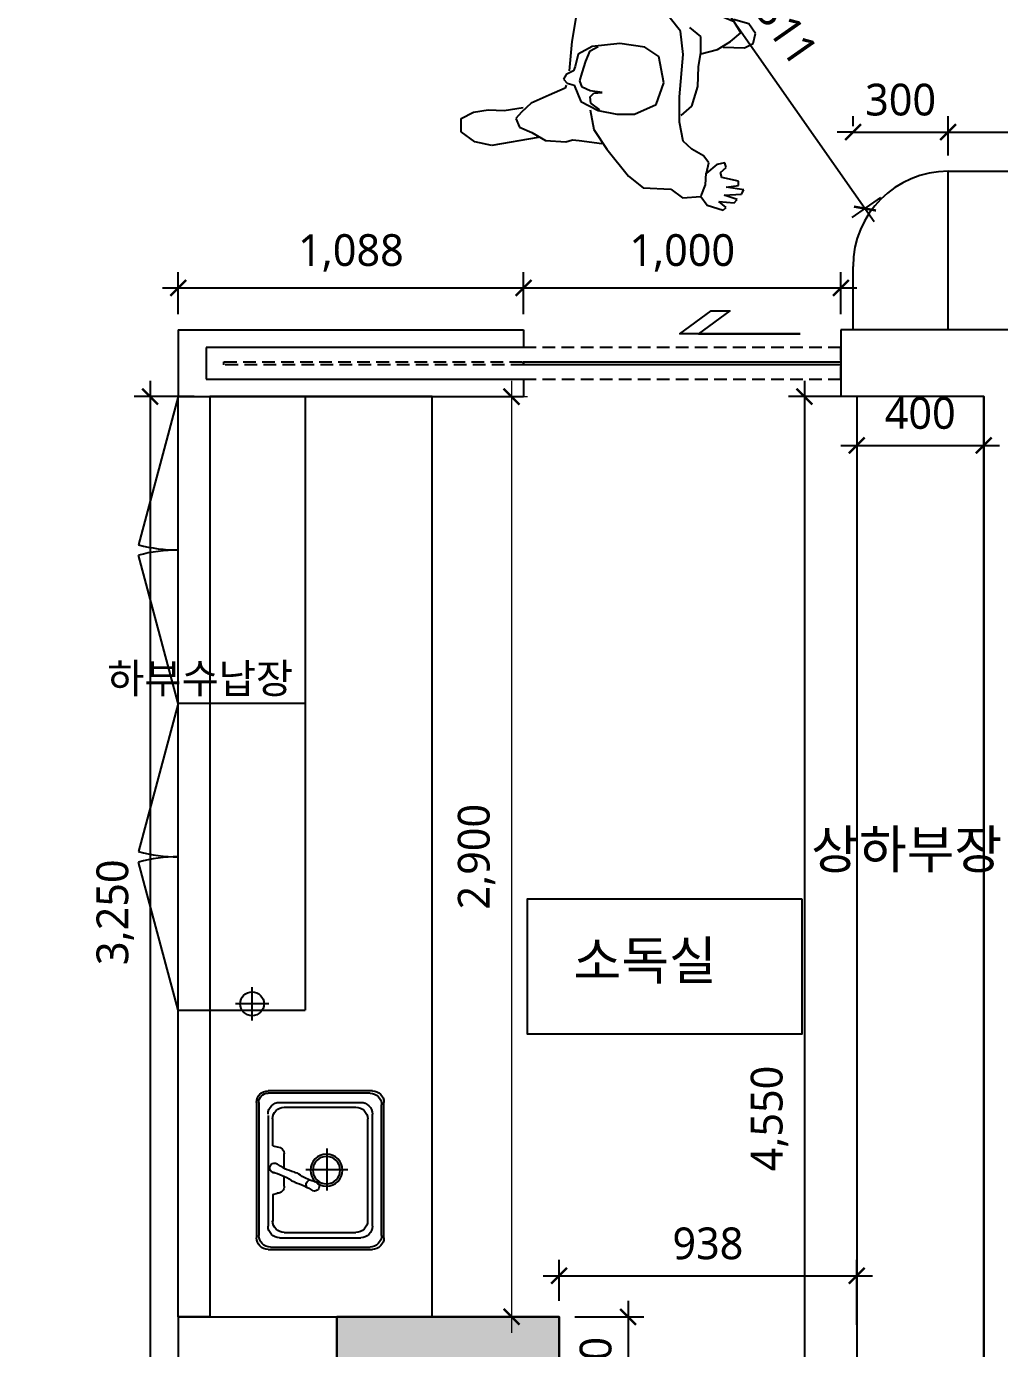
# Model space of a CAD drawing. Header units: metres. Extents: x 11578468 to 47831421, y -58341524 to -14256839.
# Drawn here: x 23877449 to 23880516, y -29111002 to -29106836 of the extents above; entities that cross this region are included whole.
import ezdxf
from ezdxf.enums import TextEntityAlignment as Align

# ---------------------------------------------------------------- set-up
doc = ezdxf.new("R2010")
doc.units = ezdxf.units.M
doc.header["$LTSCALE"] = 50
doc.header["$MEASUREMENT"] = 0
doc.linetypes.add('DH-HID2', pattern=[1.2, 0.8, -0.4])
doc.layers.get('0').update_dxf_attribs({"linetype": 'CONTINUOUS'})
doc.layers.get('DEFPOINTS').update_dxf_attribs({"linetype": 'CONTINUOUS'})
for name, color, linetype in [('0-ELC TEXT', 7, 'CONTINUOUS'), ('04_FUR', 6, 'CONTINUOUS'), ('3.기호.계단선', 30, 'CONTINUOUS'), ('CO-DOOR', 8, 'CONTINUOUS'), ('CO-FURB-DN', 9, 'CONTINUOUS'), ('S-DIM', 7, 'CONTINUOUS'), ('TEX', 7, 'CONTINUOUS'), ('wall', 3, 'CONTINUOUS'), ('家具外线', 7, 'CONTINUOUS'), ('가구', 6, 'CONTINUOUS')]:
    doc.layers.add(name, color=color, linetype=linetype)
for name, color, linetype, lineweight in [('DIM', 7, 'CONTINUOUS', 15), ('ha', 8, 'CONTINUOUS', 5), ('wall2', 3, 'CONTINUOUS', 25)]:
    doc.layers.add(name, color=color, linetype=linetype, lineweight=lineweight)
doc.styles.add('HY 울릉도 L', font='malgun.ttf')
doc.styles.add('JT1', font='malgun.ttf')
doc.styles.add('맑은 고딕', font='malgun.ttf')
doc.dimstyles.new('사본 50', dxfattribs={"dimscale": 50, "dimtxt": 2, "dimasz": 1, "dimexe": 1, "dimexo": 1, "dimgap": 1, "dimtad": 1, "dimdec": 0, "dimrnd": 0.05, "dimdsep": 46, "dimlunit": 6, "dimtxsty": 'HY 울릉도 L', "dimblk": 'ARCHTICK', "dimcen": 2.5, "dimdle": 1, "dimclrd": 133, "dimclre": 133, "dimclrt": 30, "dimadec": 0, "dimazin": 0, "dimtfac": 1, "dimtdec": 0, "dimtix": 1, "dimtmove": 2, "dimatfit": 3, "dimldrblk": 'ARCHTICK', "dimfxl": 1, "dimlwd": -1, "dimlwe": -1, "dimarcsym": 0})

# ---------------------------------------------------------------- blocks, each defined once
blk = doc.blocks.new('sdagdgds')
at = {"layer": 'ha', "transparency": 33554687}
h = blk.add_hatch(color=256, dxfattribs=at)
h.dxf.hatch_style = 1
h.paths.add_polyline_path([(23725502, -29128457), (23728302, -29128457), (23728302, -29132607), (23728502, -29132607), (23728502, -29128257), (23728302, -29128257), (23725302, -29128257), (23725302, -29132557), (23725502, -29132557)])
h.paths.add_polyline_path([(23728502, -29133657), (23728302, -29133657), (23728302, -29133757), (23725502, -29133757), (23725502, -29133657), (23725302, -29133657), (23725302, -29133757), (23724848.0976572, -29133757), (23724752, -29133757), (23724752, -29136507), (23725152, -29136507), (23725152, -29137657), (23725352, -29137657), (23725352, -29137507), (23727752, -29137507), (23727952, -29137507), (23727952, -29137307), (23725352, -29137307), (23725352, -29136507), (23727052, -29136507), (23727052, -29136707), (23727252, -29136707), (23727252, -29136507), (23727252, -29135757), (23727252, -29135707), (23727052, -29135707), (23727052, -29135757), (23727052, -29136307), (23725352, -29136307), (23724952, -29136307), (23724952, -29133957), (23727052, -29133957), (23727052, -29134507), (23727252, -29134507), (23727252, -29133957), (23728502, -29133957)])
h.paths.add_polyline_path([(23727952, -29138607), (23727752, -29138607), (23727752, -29139637), (23725352, -29139637), (23725352, -29139457), (23725152, -29139457), (23725152, -29140057), (23725352, -29140057), (23725352, -29139837), (23727752, -29139837), (23727752, -29139907), (23727952, -29139907), (23727952, -29139837)])
h.paths.add_polyline_path([(23727952, -29141007), (23727752, -29141007), (23727752, -29142007), (23725352, -29142007), (23725352, -29141857), (23725152, -29141857), (23725152, -29144557), (23725652, -29144557), (23725652, -29144657), (23729552, -29144657), (23729552, -29144457), (23725852, -29144457), (23725852, -29144357), (23725352, -29144357), (23725352, -29142207), (23727952, -29142207)])
h.paths.add_polyline_path([(23731552, -29144307), (23730852, -29144307), (23730852, -29144457), (23730732, -29144457), (23730732, -29144657), (23732052, -29144657), (23732052, -29144457), (23731552, -29144457)])
h.paths.add_polyline_path([(23739502, -29144457), (23736702, -29144457), (23736702, -29144307), (23736002, -29144307), (23736002, -29144457), (23733202, -29144457), (23733202, -29144657), (23739502, -29144657)])
h.paths.add_polyline_path([(23745902, -29143307), (23745702, -29143307), (23745702, -29144457), (23744702, -29144457), (23744702, -29144307), (23744002, -29144307), (23744002, -29144457), (23743102, -29144457), (23743102, -29144657), (23745902, -29144657)])
h.paths.add_polyline_path([(23745902, -29133157), (23745702, -29133157), (23745702, -29139657), (23745902, -29139657)])
h.paths.add_polyline_path([(23745902, -29140857), (23745702, -29140857), (23745702, -29142157), (23745902, -29142157)])
h.paths.add_polyline_path([(23744602, -29136307), (23743902, -29136307), (23743902, -29136657), (23744602, -29136657)])
h.paths.add_polyline_path([(23736702, -29136307), (23736002, -29136307), (23736002, -29136657), (23736702, -29136657)])
h.paths.add_polyline_path([(23731602, -29136307), (23730902, -29136307), (23730902, -29136657), (23731602, -29136657)])
h.paths.add_polyline_path([(23745902, -29130707), (23745702, -29130707), (23745702, -29131957), (23745902, -29131957)])
h.paths.add_polyline_path([(23745902, -29128257), (23743802, -29128257), (23743802, -29128457), (23743802, -29128707), (23744502, -29128707), (23744502, -29128457), (23745702, -29128457), (23745702, -29129607), (23745902, -29129607)])
h.paths.add_polyline_path([(23731602, -29128457), (23731602, -29128257), (23730902, -29128257), (23730902, -29130107), (23731102, -29130107), (23731102, -29128707), (23731602, -29128707)])
h.paths.add_polyline_path([(23736702, -29128257), (23736002, -29128257), (23736002, -29128457), (23736002, -29128707), (23736702, -29128707), (23736702, -29128457)])
at = {"layer": 'wall'}
for p, q in [((23736702, -29136307), (23736002, -29136307)), ((23736002, -29136307), (23736002, -29136657)), ((23736702, -29136657), (23736702, -29136307))]:
    blk.add_line(p, q, dxfattribs=at)
blk = doc.blocks.new('MK-RC-0052')
at = {"layer": '家具外线', "color": 251, "true_color": 0x636466}
for p, q in [((73834.4, 10616.5), (73825.7, 10605.7)), ((73880.1, 10612.2), (73834.4, 10616.5)), ((73867, 10638.3), (73858.3, 10629.6)), ((73858.3, 10629.6), (73880.1, 10612.2)), ((73914.8, 10623.1), (73867, 10638.3)), ((73934.4, 10597), (73914.8, 10623.1)), ((73812.7, 10590.5), (73806.2, 10577.5)), ((73806.2, 10577.5), (73858.3, 10568.8)), ((73864.8, 10592.7), (73812.7, 10590.5)), ((73825.7, 10605.7), (73864.8, 10592.7)), ((73921.4, 10562.2), (73934.4, 10594.8)), ((73988.7, 10601.3), (73934.4, 10597)), ((74023.5, 10575.3), (73988.7, 10601.3)), ((74106.1, 10570.9), (74023.5, 10575.3)), ((73858.3, 10568.8), (73821.4, 10564.4)), ((73821.4, 10564.4), (73821.4, 10551.4)), ((73821.4, 10551.4), (73871.4, 10540.5)), ((73871.4, 10540.5), (73875.7, 10525.3)), ((73919.2, 10527.5), (73921.4, 10562.2)), ((74149.6, 10536.2), (74106.1, 10570.9)), ((74214.8, 10455.8), (74149.6, 10536.2)), ((73875.7, 10525.3), (73858.3, 10510.1)), ((73858.3, 10510.1), (73862.7, 10497.1)), ((73862.7, 10497.1), (73886.6, 10501.4)), ((73886.6, 10501.4), (73917, 10527.5)), ((73917, 10527.5), (73910.5, 10497.1)), ((73910.5, 10497.1), (73925.7, 10475.4)), ((73925.7, 10475.4), (73960.5, 10455.8)), ((73960.5, 10455.8), (73986.6, 10431.9)), ((74253.9, 10397.2), (74214.8, 10455.8)), ((73986.6, 10431.9), (73997.4, 10375.5)), ((74297.4, 10429.8), (74230, 10438.5)), ((74317, 10427.6), (74297.4, 10429.8)), ((74336.5, 10434.1), (74317, 10427.6)), ((74397.4, 10429.8), (74336.5, 10434.1)), ((74438.7, 10405.9), (74397.4, 10429.8)), ((74419.1, 10421.1), (74558.2, 10445)), ((74558.2, 10445), (74608.2, 10434.1)), ((74608.2, 10434.1), (74649.5, 10403.7)), ((74264.8, 10338.6), (74253.9, 10397.2)), ((74475.6, 10390.7), (74438.7, 10405.9)), ((74486.5, 10364.6), (74475.6, 10390.7)), ((74649.5, 10403.7), (74649.5, 10364.6)), ((73993.1, 10355.9), (73960.5, 10327.7)), ((73997.4, 10375.5), (73997.4, 10299.5)), ((74132.2, 10351.6), (74067.7, 10322.5)), ((74184.4, 10351.6), (74132.2, 10351.6)), ((74240.9, 10340.7), (74184.4, 10351.6)), ((74235.3, 10338.7), (74262.6, 10319)), ((74292.3, 10313.2), (74240.9, 10340.7)), ((74440.9, 10319), (74469.1, 10345.1)), ((74521.3, 10340.7), (74464.8, 10332)), ((74469.1, 10345.1), (74486.5, 10364.6)), ((74569.1, 10338.6), (74521.3, 10340.7)), ((74612.6, 10345.1), (74569.1, 10338.6)), ((74649.5, 10364.6), (74612.6, 10345.1)), ((73960.5, 10327.7), (73943.1, 10269.1)), ((73997.4, 10299.5), (73986.6, 10173.5)), ((74067.7, 10322.5), (74044.4, 10258.1)), ((74264.8, 10299.5), (74253.9, 10288.6)), ((74262.6, 10319), (74264.8, 10299.5)), ((74312.6, 10265.3), (74292.3, 10313.2)), ((74386.5, 10295.1), (74440.9, 10319)), ((73943.1, 10269.1), (73940.9, 10210.4)), ((74253.9, 10288.6), (74228.6, 10286.5)), ((74228.6, 10286.5), (74264.8, 10282.1)), ((74264.8, 10282.1), (74288.7, 10271.2)), ((74288.7, 10271.2), (74295.2, 10251.7)), ((74332.9, 10258.9), (74312.6, 10265.3)), ((74343.8, 10247.3), (74332.9, 10258.9)), ((74336.4, 10264.9), (74338.7, 10273.4)), ((74338.7, 10273.4), (74386.5, 10295.1)), ((74044.4, 10258.1), (74059.8, 10179.4)), ((74288.7, 10227.8), (74277.8, 10193)), ((74295.2, 10251.7), (74288.7, 10227.8)), ((74308.9, 10208.9), (74314, 10222.6)), ((74314, 10222.6), (74335.8, 10232.8)), ((74319.1, 10134.4), (74326.8, 10222.5)), ((74335.8, 10232.8), (74343.8, 10247.3)), ((73940.9, 10210.4), (73934.4, 10167)), ((74277.8, 10193), (74264.8, 10162.6)), ((74300.2, 10172), (74308.9, 10208.9)), ((73777.9, 10140.9), (73771.4, 10110.5)), ((73804, 10153.9), (73777.9, 10140.9)), ((73867, 10151.8), (73804, 10153.9)), ((73884.4, 10158.3), (73845.3, 10134.4)), ((73934.4, 10171.3), (73884.4, 10158.3)), ((73934.4, 10167), (73934.4, 10119.2)), ((73986.6, 10173.5), (73995.3, 10104)), ((74059.8, 10179.4), (74101.1, 10151.1)), ((74101.1, 10151.1), (74175.7, 10140.9)), ((74175.7, 10140.9), (74258.3, 10149.6)), ((74264.8, 10162.6), (74240.9, 10149.6)), ((74258.3, 10149.6), (74300.2, 10172)), ((73771.4, 10110.5), (73790.9, 10082.3)), ((73845.3, 10134.4), (73814.8, 10108.3)), ((73814.8, 10108.3), (73834.4, 10075.8)), ((73934.4, 10119.2), (73967, 10093.1)), ((73995.3, 10104), (74060.5, 10021.5)), ((74306.1, 10058.4), (74319.1, 10134.4)), ((73790.9, 10082.3), (73836.6, 10069.2)), ((73834.4, 10075.8), (73882.2, 10056.2)), ((73882.2, 10056.2), (73958.3, 10051.9)), ((73958.3, 10051.9), (74043.1, 10038.8)), ((74306.1, 9997.6), (74306.1, 10058.4)), ((74495.2, 10041), (74440.9, 10021.5)), ((74480, 10004.1), (74506.1, 10025.8)), ((74506.1, 10025.8), (74495.2, 10041)), ((74060.5, 10021.5), (74156.1, 9943.3)), ((74306.1, 9999.7), (74297.4, 9962.8)), ((74380, 9986.7), (74306.1, 9997.6)), ((74403.9, 9984.5), (74380, 9986.7)), ((74440.9, 10021.5), (74403.9, 9984.5)), ((74467, 9991.1), (74480, 10004.1)), ((74562.6, 9980.2), (74467, 9991.1)), ((74138.7, 9947.6), (74153.9, 9899.8)), ((74156.1, 9943.3), (74138.7, 9947.6)), ((74297.4, 9962.8), (74251.8, 9934.6)), ((74401.7, 9941.1), (74403.9, 9978)), ((74532.2, 9960.7), (74562.6, 9967.2)), ((74560.4, 9954.1), (74532.2, 9960.7)), ((74556.1, 9936.8), (74560.4, 9954.1)), ((74562.6, 9967.2), (74562.6, 9980.2)), ((74217, 9882.5), (74314.8, 9904.2)), ((74314.8, 9904.2), (74390.9, 9921.6)), ((74384.4, 9919.4), (74401.7, 9941.1)), ((74390.9, 9921.6), (74449.6, 9899.8)), ((74488.7, 9910.7), (74534.3, 9915)), ((74516.9, 9904.2), (74488.7, 9910.7)), ((74503.9, 9889), (74516.9, 9904.2)), ((74523.5, 9932.4), (74556.1, 9936.8)), ((74538.7, 9930.2), (74523.5, 9932.4)), ((74534.3, 9915), (74538.7, 9930.2)), ((74153.9, 9899.8), (74217, 9882.5)), ((74449.6, 9899.8), (74503.9, 9889))]:
    blk.add_line(p, q, dxfattribs=at)
blk = doc.blocks.new('_ArchTick')
at = {"color": 0, "linetype": 'ByBlock', "const_width": 0.15}
blk.add_lwpolyline([(-0.5, -0.5), (0.5, 0.5)], dxfattribs=at)
blk = doc.blocks.new('*D1507')
at = {"layer": 'DEFPOINTS', "color": 0, "ltscale": 10, "transparency": 16777216}
for p in [(23878027.7, -29108002.3), (23877839.1, -29111252.3), (23877927.7, -29111252.3)]:
    blk.add_point(p, dxfattribs=at)
at = {"layer": 'wall', "color": 133, "ltscale": 10, "transparency": 16777216}
for p, q in [((23877839.1, -29107952.3), (23877839.1, -29111302.3)), ((23877977.7, -29108002.3), (23877789.1, -29108002.3)), ((23877877.7, -29111252.3), (23877789.1, -29111252.3))]:
    blk.add_line(p, q, dxfattribs=at)
at = {"layer": 'wall', "color": 133, "ltscale": 10, "transparency": 16777216, "xscale": 50, "yscale": 50, "zscale": 50}
for p, rotation in [((23877839.1, -29108002.3), 90), ((23877839.1, -29111252.3), 270)]:
    blk.add_blockref('_ArchTick', p, dxfattribs=dict(at, rotation=rotation))
at = {"layer": 'wall', "color": 30, "ltscale": 10, "transparency": 16777216, "insert": (23877729.1, -29109627.3), "char_height": 100, "attachment_point": 5, "rotation": 90, "style": 'HY 울릉도 L'}
blk.add_mtext('3,250', dxfattribs=at)
blk = doc.blocks.new('*D1518')
at = {"layer": 'DEFPOINTS', "color": 0, "ltscale": 10, "transparency": 16777216}
for p in [(23880065.9, -29108002.3), (23880465.9, -29108002.3), (23880465.9, -29108156.1)]:
    blk.add_point(p, dxfattribs=at)
at = {"layer": 'wall', "color": 133, "ltscale": 10, "transparency": 16777216}
for p, q in [((23880065.9, -29108052.3), (23880065.9, -29108206.1)), ((23880465.9, -29108052.3), (23880465.9, -29108206.1)), ((23880015.9, -29108156.1), (23880515.9, -29108156.1))]:
    blk.add_line(p, q, dxfattribs=at)
at = {"layer": 'wall', "color": 133, "ltscale": 10, "transparency": 16777216, "xscale": 50, "yscale": 50, "zscale": 50, "rotation": 180}
blk.add_blockref('_ArchTick', (23880065.9, -29108156.1), dxfattribs=at)
at = {"layer": 'wall', "color": 133, "ltscale": 10, "transparency": 16777216, "xscale": 50, "yscale": 50, "zscale": 50}
blk.add_blockref('_ArchTick', (23880465.9, -29108156.1), dxfattribs=at)
at = {"layer": 'wall', "color": 30, "ltscale": 10, "transparency": 16777216, "insert": (23880265.9, -29108054.5), "char_height": 100, "attachment_point": 5, "style": 'HY 울릉도 L'}
blk.add_mtext('400', dxfattribs=at)
blk = doc.blocks.new('*D1555')
at = {"layer": 'DEFPOINTS', "color": 0, "ltscale": 10, "transparency": 16777216}
for p in [(23879016.1, -29107659.8), (23877927.7, -29107792.3), (23879016.1, -29107792.3)]:
    blk.add_point(p, dxfattribs=at)
at = {"layer": 'wall', "color": 133, "ltscale": 10, "transparency": 16777216}
for p, q in [((23877927.7, -29107742.3), (23877927.7, -29107609.8)), ((23879016.1, -29107742.3), (23879016.1, -29107609.8)), ((23877877.7, -29107659.8), (23879066.1, -29107659.8))]:
    blk.add_line(p, q, dxfattribs=at)
at = {"layer": 'wall', "color": 133, "ltscale": 10, "transparency": 16777216, "xscale": 50, "yscale": 50, "zscale": 50, "rotation": 180}
blk.add_blockref('_ArchTick', (23877927.7, -29107659.8), dxfattribs=at)
at = {"layer": 'wall', "color": 133, "ltscale": 10, "transparency": 16777216, "xscale": 50, "yscale": 50, "zscale": 50}
blk.add_blockref('_ArchTick', (23879016.1, -29107659.8), dxfattribs=at)
at = {"layer": 'wall', "color": 30, "ltscale": 10, "transparency": 16777216, "insert": (23878471.9, -29107549.5), "char_height": 100, "attachment_point": 5, "style": 'HY 울릉도 L'}
blk.add_mtext('1,088', dxfattribs=at)
blk = doc.blocks.new('*D1557')
at = {"layer": 'DEFPOINTS', "color": 0, "ltscale": 10, "transparency": 16777216}
for p in [(23880354.1, -29107168.7), (23880054.1, -29107200.2), (23880354.1, -29107292.3)]:
    blk.add_point(p, dxfattribs=at)
at = {"layer": 'wall', "color": 133, "ltscale": 10, "transparency": 16777216}
for p, q in [((23880054.1, -29107150.2), (23880054.1, -29107118.7)), ((23880354.1, -29107242.3), (23880354.1, -29107118.7)), ((23880054.1, -29107168.7), (23880004.1, -29107168.7)), ((23880054.1, -29107168.7), (23880354.1, -29107168.7)), ((23880354.1, -29107168.7), (23880404.1, -29107168.7))]:
    blk.add_line(p, q, dxfattribs=at)
at = {"layer": 'wall', "color": 133, "ltscale": 10, "transparency": 16777216, "xscale": 50, "yscale": 50, "zscale": 50}
blk.add_blockref('_ArchTick', (23880054.1, -29107168.7), dxfattribs=at)
at = {"layer": 'wall', "color": 133, "ltscale": 10, "transparency": 16777216, "xscale": 50, "yscale": 50, "zscale": 50, "rotation": 180}
blk.add_blockref('_ArchTick', (23880354.1, -29107168.7), dxfattribs=at)
at = {"layer": 'wall', "color": 30, "ltscale": 10, "transparency": 16777216, "insert": (23880204.1, -29107067), "char_height": 100, "attachment_point": 5, "style": 'HY 울릉도 L'}
blk.add_mtext('300', dxfattribs=at)
blk = doc.blocks.new('*D1558')
at = {"layer": 'DEFPOINTS', "color": 0, "ltscale": 10, "transparency": 16777216}
for p in [(23883077.7, -29107168.7), (23880354.1, -29107292.3), (23883077.7, -29107292.3)]:
    blk.add_point(p, dxfattribs=at)
at = {"layer": 'wall', "color": 133, "ltscale": 10, "transparency": 16777216}
for p, q in [((23880354.1, -29107242.3), (23880354.1, -29107118.7)), ((23883077.7, -29107242.3), (23883077.7, -29107118.7)), ((23880304.1, -29107168.7), (23883127.7, -29107168.7))]:
    blk.add_line(p, q, dxfattribs=at)
at = {"layer": 'wall', "color": 133, "ltscale": 10, "transparency": 16777216, "xscale": 50, "yscale": 50, "zscale": 50, "rotation": 180}
blk.add_blockref('_ArchTick', (23880354.1, -29107168.7), dxfattribs=at)
at = {"layer": 'wall', "color": 133, "ltscale": 10, "transparency": 16777216, "xscale": 50, "yscale": 50, "zscale": 50}
blk.add_blockref('_ArchTick', (23883077.7, -29107168.7), dxfattribs=at)
at = {"layer": 'wall', "color": 30, "ltscale": 10, "transparency": 16777216, "insert": (23881715.9, -29107058.6), "char_height": 100, "attachment_point": 5, "style": 'HY 울릉도 L'}
blk.add_mtext('2,724', dxfattribs=at)
blk = doc.blocks.new('*D1589')
at = {"layer": 'DEFPOINTS', "color": 0, "ltscale": 10, "transparency": 16777216}
for p in [(23879127.7, -29110902.3), (23879127.7, -29111252.3), (23879345.2, -29111252.3)]:
    blk.add_point(p, dxfattribs=at)
at = {"layer": 'wall', "color": 133, "ltscale": 10, "transparency": 16777216}
for p, q in [((23879345.2, -29110852.3), (23879345.2, -29111302.3)), ((23879177.7, -29110902.3), (23879395.2, -29110902.3)), ((23879177.7, -29111252.3), (23879395.2, -29111252.3))]:
    blk.add_line(p, q, dxfattribs=at)
at = {"layer": 'wall', "color": 133, "ltscale": 10, "transparency": 16777216, "xscale": 50, "yscale": 50, "zscale": 50}
for p, rotation in [((23879345.2, -29110902.3), 90), ((23879345.2, -29111252.3), 270)]:
    blk.add_blockref('_ArchTick', p, dxfattribs=dict(at, rotation=rotation))
at = {"layer": 'wall', "color": 30, "ltscale": 10, "transparency": 16777216, "insert": (23879243.5, -29111077.3), "char_height": 100, "attachment_point": 5, "rotation": 90, "style": 'HY 울릉도 L'}
blk.add_mtext('350', dxfattribs=at)
blk = doc.blocks.new('1212412')
at = {"ltscale": 30}
for p, q in [((23839185.8, -29096854.2), (23839185.8, -29096749.2)), ((23839238.3, -29096801.7), (23839133.3, -29096801.7))]:
    blk.add_line(p, q, dxfattribs=at)
blk.add_circle((23839185.8, -29096801.7), 37.5, dxfattribs=at)
blk = doc.blocks.new('FB-021')
at = {"layer": 'CO-FURB-DN', "color": 8}
for p, q in [((-191.9, 399.9), (191.9, 399.9)), ((-224.8, 71.3), (-224.8, 367.1)), ((-154.4, 367.1), (159, 367.1)), ((224.8, 367.1), (224.8, 71.3)), ((-191.9, 334.2), (-191.9, 104.2)), ((191.9, 334.2), (191.9, 104.2)), ((191.9, 38.5), (-191.9, 38.5)), ((159, 71.3), (-159, 71.3))]:
    blk.add_line(p, q, dxfattribs=at)
at = {"layer": 'CO-FURB-DN', "color": 251}
for p, q in [((-191.9, 393.4), (185.3, 393.4)), ((-218.2, 77.9), (-218.2, 367.1)), ((-69, 353.9), (-145.9, 353.9)), ((-69, 353.9), (-65.7, 340.8)), ((69, 353.9), (65.7, 340.8)), ((69, 353.9), (145.9, 353.9)), ((218.2, 360.5), (218.2, 77.9)), ((-178.2, 321.4), (-178.2, 117.7)), ((-4.6, 321.1), (-46.6, 321.1)), ((46, 321.1), (17.8, 321.1)), ((176.9, 321.4), (176.9, 117.7)), ((-1.2, 260.3), (-1.2, 141)), ((-60.8, 200.6), (58.4, 200.6)), ((145.9, 84.5), (-145.3, 84.5)), ((185.3, 45.1), (-185.3, 45.1))]:
    blk.add_line(p, q, dxfattribs=at)
for radius in [45.4, 38.8]:
    blk.add_circle((0.1, 201.3), radius, dxfattribs=at)
at = {"layer": 'CO-FURB-DN', "color": 8}
for centre, radius, start, end in [((-191.9, 367.1), 32.9, 90, 180), ((191.9, 367.1), 32.9, 0, 90), ((-159, 334.2), 32.9, 90, 180), ((-6, 348.4), 13.8, 359.2451, 229.3055), ((-119.1, 263.4), 128.1, 13.1394, 38.5882), ((132.5, 377.7), 128.1, 190.5553, 216.4137), ((159, 334.2), 32.9, 0, 90), ((1.6, 281.1), 34.6, 16.5509, 36.4137), ((39.3, 300.3), 34.6, 193.1394, 216.3213), ((-91.8, 204), 128.1, 14.798, 36.3213), ((213.9, 344.2), 186.9, 196.5509, 214.0056), ((41.3, 245.1), 13.8, 58.1457, 163.3853), ((45.8, 235.4), 13.8, 174.4612, 18.1232), ((-159, 104.2), 32.9, 180, 270), ((159, 104.2), 32.9, 270, 0), ((-191.9, 71.3), 32.9, 180, 270), ((191.9, 71.3), 32.9, 270, 0)]:
    blk.add_arc(centre, radius, start, end, dxfattribs=at)
at = {"layer": 'CO-FURB-DN', "color": 251}
for centre, radius, start, end in [((-191.9, 367.1), 26.3, 90, 180), ((185.3, 360.5), 32.9, 0, 90), ((-145.3, 321.1), 32.9, 90, 180), ((-46, 340.8), 19.7, 180, 270), ((46, 340.8), 19.7, 270, 0), ((144, 321.1), 32.9, 0, 90), ((-144.7, 118), 33.5, 180.4305, 268.9606), ((144, 117.7), 32.9, 270, 0), ((-185.3, 77.9), 32.9, 180, 270), ((185.3, 77.9), 32.9, 270, 0)]:
    blk.add_arc(centre, radius, start, end, dxfattribs=at)
blk = doc.blocks.new('*D1659')
at = {"layer": 'DEFPOINTS', "color": 0, "ltscale": 10, "transparency": 16777216}
for p in [(23878727.7, -29108002.3), (23878727.7, -29110902.3), (23878978, -29110902.3)]:
    blk.add_point(p, dxfattribs=at)
at = {"layer": 'DIM', "color": 133, "ltscale": 10, "transparency": 16777216}
for p, q in [((23878978, -29107952.3), (23878978, -29110952.3)), ((23878777.7, -29108002.3), (23879028, -29108002.3)), ((23878777.7, -29110902.3), (23879028, -29110902.3))]:
    blk.add_line(p, q, dxfattribs=at)
at = {"layer": 'DIM', "color": 133, "ltscale": 10, "transparency": 16777216, "xscale": 50, "yscale": 50, "zscale": 50}
for p, rotation in [((23878978, -29108002.3), 90), ((23878978, -29110902.3), 270)]:
    blk.add_blockref('_ArchTick', p, dxfattribs=dict(at, rotation=rotation))
at = {"layer": 'DIM', "color": 30, "ltscale": 10, "transparency": 16777216, "insert": (23878867.9, -29109452.3), "char_height": 100, "attachment_point": 5, "rotation": 90, "style": 'HY 울릉도 L'}
blk.add_mtext('2,900', dxfattribs=at)
blk = doc.blocks.new('*D1661')
at = {"layer": 'DEFPOINTS', "color": 0, "ltscale": 10, "transparency": 16777216}
for p in [(23880065.9, -29110773), (23879127.7, -29110902.3), (23880065.9, -29110977.3)]:
    blk.add_point(p, dxfattribs=at)
at = {"layer": 'S-DIM', "color": 133, "ltscale": 10, "transparency": 16777216}
for p, q in [((23879127.7, -29110852.3), (23879127.7, -29110723)), ((23880065.9, -29110927.3), (23880065.9, -29110723)), ((23879077.7, -29110773), (23880115.9, -29110773))]:
    blk.add_line(p, q, dxfattribs=at)
at = {"layer": 'S-DIM', "color": 133, "ltscale": 10, "transparency": 16777216, "xscale": 50, "yscale": 50, "zscale": 50, "rotation": 180}
blk.add_blockref('_ArchTick', (23879127.7, -29110773), dxfattribs=at)
at = {"layer": 'S-DIM', "color": 133, "ltscale": 10, "transparency": 16777216, "xscale": 50, "yscale": 50, "zscale": 50}
blk.add_blockref('_ArchTick', (23880065.9, -29110773), dxfattribs=at)
at = {"layer": 'S-DIM', "color": 30, "ltscale": 10, "transparency": 16777216, "insert": (23879596.8, -29110671.4), "char_height": 100, "attachment_point": 5, "style": 'HY 울릉도 L'}
blk.add_mtext('938', dxfattribs=at)
blk = doc.blocks.new('*D1675')
at = {"layer": 'DEFPOINTS', "color": 0, "ltscale": 10, "transparency": 16777216}
for p in [(23879430.7, -29106272), (23880182.2, -29107346.4), (23880091.8, -29107409.7)]:
    blk.add_point(p, dxfattribs=at)
at = {"layer": 'wall', "color": 133, "ltscale": 10, "transparency": 16777216}
for p, q in [((23879389.7, -29106300.6), (23879299.3, -29106363.9)), ((23879311.6, -29106294.2), (23880120.4, -29107450.6)), ((23880141.2, -29107375.1), (23880050.8, -29107438.3))]:
    blk.add_line(p, q, dxfattribs=at)
at = {"layer": 'wall', "color": 133, "ltscale": 10, "transparency": 16777216, "xscale": 50, "yscale": 50, "zscale": 50}
for p, rotation in [((23879340.3, -29106335.2), 124.969593370365), ((23880091.8, -29107409.7), 304.969593370365)]:
    blk.add_blockref('_ArchTick', p, dxfattribs=dict(at, rotation=rotation))
at = {"layer": 'wall', "color": 30, "ltscale": 10, "transparency": 16777216, "insert": (23879806.4, -29106809.2), "char_height": 100, "attachment_point": 5, "rotation": 304.9696, "style": 'HY 울릉도 L'}
blk.add_mtext('1,311', dxfattribs=at)
blk = doc.blocks.new('*D1676')
at = {"layer": 'DEFPOINTS', "color": 0, "ltscale": 10, "transparency": 16777216}
for p in [(23880015.9, -29107659.8), (23879016.1, -29107792.3), (23880015.9, -29107792.3)]:
    blk.add_point(p, dxfattribs=at)
at = {"layer": 'wall', "color": 133, "ltscale": 10, "transparency": 16777216}
for p, q in [((23879016.1, -29107742.3), (23879016.1, -29107609.8)), ((23880015.9, -29107742.3), (23880015.9, -29107609.8)), ((23878966.1, -29107659.8), (23880065.9, -29107659.8))]:
    blk.add_line(p, q, dxfattribs=at)
at = {"layer": 'wall', "color": 133, "ltscale": 10, "transparency": 16777216, "xscale": 50, "yscale": 50, "zscale": 50, "rotation": 180}
blk.add_blockref('_ArchTick', (23879016.1, -29107659.8), dxfattribs=at)
at = {"layer": 'wall', "color": 133, "ltscale": 10, "transparency": 16777216, "xscale": 50, "yscale": 50, "zscale": 50}
blk.add_blockref('_ArchTick', (23880015.9, -29107659.8), dxfattribs=at)
at = {"layer": 'wall', "color": 30, "ltscale": 10, "transparency": 16777216, "insert": (23879516, -29107549.5), "char_height": 100, "attachment_point": 5, "style": 'HY 울릉도 L'}
blk.add_mtext('1,000', dxfattribs=at)
blk = doc.blocks.new('*D1678')
at = {"layer": 'DEFPOINTS', "color": 0, "ltscale": 10, "transparency": 16777216}
for p in [(23880065.9, -29108002.3), (23879901, -29112552.3), (23880065.9, -29112552.3)]:
    blk.add_point(p, dxfattribs=at)
at = {"layer": 'wall', "color": 133, "ltscale": 10, "transparency": 16777216}
for p, q in [((23879901, -29107952.3), (23879901, -29112602.3)), ((23880015.9, -29108002.3), (23879851, -29108002.3)), ((23880015.9, -29112552.3), (23879851, -29112552.3))]:
    blk.add_line(p, q, dxfattribs=at)
at = {"layer": 'wall', "color": 133, "ltscale": 10, "transparency": 16777216, "xscale": 50, "yscale": 50, "zscale": 50}
for p, rotation in [((23879901, -29108002.3), 90), ((23879901, -29112552.3), 270)]:
    blk.add_blockref('_ArchTick', p, dxfattribs=dict(at, rotation=rotation))
at = {"layer": 'wall', "color": 30, "ltscale": 10, "transparency": 16777216, "insert": (23879791, -29110277.3), "char_height": 100, "attachment_point": 5, "rotation": 90, "style": 'HY 울릉도 L'}
blk.add_mtext('4,550', dxfattribs=at)

msp = doc.modelspace()

# ---------------------------------------------------------------- linework, layer by layer
at = {"layer": '04_FUR'}
msp.add_line((23880054.1, -29107792.3), (23880054.1, -29107592.3), dxfattribs=at)
at = {"layer": '04_FUR', "ltscale": 10}
for p, q in [((23877927.7, -29108002.3), (23878327.7, -29108002.3)), ((23877927.7, -29110902.3), (23877927.7, -29108002.3)), ((23878327.7, -29108002.3), (23878327.7, -29109935.6)), ((23877927.7, -29108968.9), (23878327.7, -29108968.9)), ((23877927.7, -29109935.6), (23878327.7, -29109935.6))]:
    msp.add_line(p, q, dxfattribs=at)
at = {"layer": '04_FUR'}
msp.add_lwpolyline([(23883077.7, -29107792.3), (23880354.1, -29107792.3), (23880354.1, -29107292.3), (23883077.7, -29107292.3)], close=True, dxfattribs=at)
msp.add_arc((23880354.1, -29107592.3), 300, 90, 180, dxfattribs=at)
at = {"layer": 'CO-DOOR', "color": 1}
msp.add_lwpolyline([(23879887.7, -29107804.5), (23879508.5, -29107804.5), (23879607.1, -29107732.2), (23879665.5, -29107732.2), (23879566.8, -29107804.5), (23879887.7, -29107804.5)], close=True, dxfattribs=at)
at = {"layer": 'CO-DOOR', "color": 251, "linetype": 'DH-HID2'}
for points in [[(23879016.1, -29107947.3), (23880015.9, -29107947.3), (23880015.9, -29107847.3), (23879016.1, -29107847.3)], [(23879016.1, -29107897.3), (23879016.1, -29107902.3)]]:
    msp.add_lwpolyline(points, dxfattribs=at)
at = {"layer": 'CO-DOOR', "color": 8, "linetype": 'DH-HID2'}
msp.add_lwpolyline([(23879016.1, -29107902.3), (23878071.9, -29107902.3), (23878071.9, -29107892.3), (23879016.1, -29107892.3)], close=True, dxfattribs=at)
at = {"layer": 'CO-DOOR'}
msp.add_lwpolyline([(23880015.9, -29107902.3), (23879016.1, -29107902.3), (23879016.1, -29107892.3), (23880015.9, -29107892.3)], close=True, dxfattribs=at)
at = {"layer": 'TEX'}
msp.add_lwpolyline([(23879894.2, -29109585.9), (23879027.1, -29109585.9), (23879027.1, -29110010.5), (23879894.2, -29110010.5)], close=True, dxfattribs=at)
at = {"layer": 'wall', "ltscale": 10}
for p, q in [((23877927.7, -29107792.3), (23877927.7, -29108002.3)), ((23879016.1, -29107792.3), (23879016.1, -29107847.3)), ((23883077.7, -29107792.3), (23880015.9, -29107792.3)), ((23879016.1, -29107847.3), (23878016.1, -29107847.3)), ((23878016.1, -29107847.3), (23878016.1, -29107947.3)), ((23879016.1, -29107892.3), (23879016.1, -29107902.3)), ((23878016.1, -29107947.3), (23879016.1, -29107947.3)), ((23879016.1, -29107947.3), (23879016.1, -29108002.3)), ((23880465.9, -29108002.3), (23880015.9, -29108002.3)), ((23877927.7, -29110902.3), (23879127.7, -29110902.3))]:
    msp.add_line(p, q, dxfattribs=at)
msp.add_lwpolyline([(23878427.7, -29110902.3), (23879127.7, -29110902.3), (23879127.7, -29111252.3), (23878427.7, -29111252.3)], close=True, dxfattribs=at)
at = {"layer": 'wall2'}
for p, q in [((23877927.7, -29107792.3), (23879016.1, -29107792.3)), ((23877927.7, -29107792.3), (23879016.1, -29107792.3)), ((23878427.7, -29107792.3), (23878527.7, -29107792.3)), ((23880015.9, -29107792.3), (23880015.9, -29108002.3)), ((23877927.7, -29108002.3), (23879016.1, -29108002.3)), ((23880465.9, -29108002.3), (23880465.9, -29111052.3)), ((23880465.9, -29108002.3), (23880465.9, -29113952.3)), ((23877927.7, -29110902.3), (23877927.7, -29111252.3))]:
    msp.add_line(p, q, dxfattribs=at)
msp.add_lwpolyline([(23877927.7, -29108002.3), (23878027.7, -29108002.3), (23878027.7, -29110902.3), (23877927.7, -29110902.3)], close=True, dxfattribs=at)
at = {"layer": '가구', "ltscale": 10}
for p, q in [((23877927.7, -29108002.3), (23877802.6, -29108469.3)), ((23877927.7, -29108969.3), (23877802.6, -29108502.2)), ((23877927.7, -29108969.3), (23877802.6, -29109436.3)), ((23877927.7, -29109936.3), (23877802.6, -29109469.2))]:
    msp.add_line(p, q, dxfattribs=at)
for points in [[(23878027.7, -29110902.3), (23878727.7, -29110902.3), (23878727.7, -29108002.3), (23878027.7, -29108002.3)], [(23880065.9, -29113952.3), (23880465.9, -29113952.3), (23880465.9, -29108002.3), (23880065.9, -29108002.3)]]:
    msp.add_lwpolyline(points, close=True, dxfattribs=at)
for centre, start, end in [((23877927.7, -29108002.3), 255, 270), ((23877927.7, -29108969.3), 90, 105), ((23877927.7, -29108969.3), 255, 270), ((23877927.7, -29109936.3), 90, 105)]:
    msp.add_arc(centre, 483.5, start, end, dxfattribs=at)

# ---------------------------------------------------------------- block references
at = {"xscale": -1.111111111109494, "yscale": 1.111111111109494, "zscale": 1.111111111111111, "rotation": 89.99999999758289}
msp.add_blockref('FB-021', (23878618.6, -29110439.8), dxfattribs=at)
at = {"layer": '0-ELC TEXT'}
msp.add_blockref('1212412', (38974.6, -13114), dxfattribs=at)
at = {"layer": '3.기호.계단선'}
msp.add_blockref('sdagdgds', (142425.7, 25404.7), dxfattribs=at)
at = {"layer": '家具外线', "color": 251, "true_color": 0x636466, "xscale": 1.056000000005588, "yscale": 1.056000000005588, "zscale": 1.056000000005588, "rotation": 180}
msp.add_blockref('MK-RC-0052', (23957649, -29096181.1), dxfattribs=at)

# ---------------------------------------------------------------- texts
at = {"layer": '0-ELC TEXT', "style": '맑은 고딕'}
msp.add_text('하부수납장', height=93.33, rotation=360, dxfattribs=at).set_placement((23877996.7, -29108890.4), align=Align.MIDDLE_CENTER)
at = {"layer": 'TEX', "style": 'JT1'}
for s, p in [('상하부장', (23879922.1, -29109489.2)), ('소독실', (23879173.2, -29109838.6))]:
    msp.add_text(s, height=120, dxfattribs=at).set_placement(p)

# ---------------------------------------------------------------- dimensions: what is measured, and where the dimension line sits
at = {"layer": 'DIM', "ltscale": 10}
dim = msp.add_linear_dim(base=(23878978, -29110902.3), p1=(23878727.7, -29108002.3), p2=(23878727.7, -29110902.3), angle=90, dimstyle='사본 50', dxfattribs=at)
dim.commit()
dim.dimension.update_dxf_attribs({"geometry": '*D1659', "text_midpoint": (23878867.9, -29109452.3)})
at = {"layer": 'S-DIM', "ltscale": 10}
dim = msp.add_linear_dim(base=(23880065.9, -29110773), p1=(23879127.7, -29110902.3), p2=(23880065.9, -29110977.3), dimstyle='사본 50', dxfattribs=at)
dim.commit()
dim.dimension.update_dxf_attribs({"geometry": '*D1661', "text_midpoint": (23879596.8, -29110671.4)})
at = {"layer": 'wall', "ltscale": 10}
dim = msp.add_aligned_dim(p1=(23879430.7, -29106272), p2=(23880182.2, -29107346.4), distance=-110.3, dimstyle='사본 50', dxfattribs=at)
dim.commit()
dim.dimension.update_dxf_attribs({"geometry": '*D1675', "text_midpoint": (23879806.4, -29106809.2)})
for base, p1, p2, picture, middle in [((23880354.1, -29107168.7), (23880054.1, -29107200.2), (23880354.1, -29107292.3), '*D1557', (23880204.1, -29107067)), ((23883077.7, -29107168.7), (23880354.1, -29107292.3), (23883077.7, -29107292.3), '*D1558', (23881715.9, -29107058.6)), ((23879016.1, -29107659.8), (23877927.7, -29107792.3), (23879016.1, -29107792.3), '*D1555', (23878471.9, -29107549.5)), ((23880015.9, -29107659.8), (23879016.1, -29107792.3), (23880015.9, -29107792.3), '*D1676', (23879516, -29107549.5)), ((23880465.9, -29108156.1), (23880065.9, -29108002.3), (23880465.9, -29108002.3), '*D1518', (23880265.9, -29108054.5))]:
    dim = msp.add_linear_dim(base=base, p1=p1, p2=p2, dimstyle='사본 50', dxfattribs=at)
    dim.commit()
    dim.dimension.update_dxf_attribs({"geometry": picture, "text_midpoint": middle})
for base, p1, p2, picture, middle in [((23877839.1, -29111252.3), (23878027.7, -29108002.3), (23877927.7, -29111252.3), '*D1507', (23877729.1, -29109627.3)), ((23879901, -29112552.3), (23880065.9, -29108002.3), (23880065.9, -29112552.3), '*D1678', (23879791, -29110277.3)), ((23879345.2, -29111252.3), (23879127.7, -29110902.3), (23879127.7, -29111252.3), '*D1589', (23879243.5, -29111077.3))]:
    dim = msp.add_linear_dim(base=base, p1=p1, p2=p2, angle=90, dimstyle='사본 50', dxfattribs=at)
    dim.commit()
    dim.dimension.update_dxf_attribs({"geometry": picture, "text_midpoint": middle})

doc.saveas('drawing.dxf')
